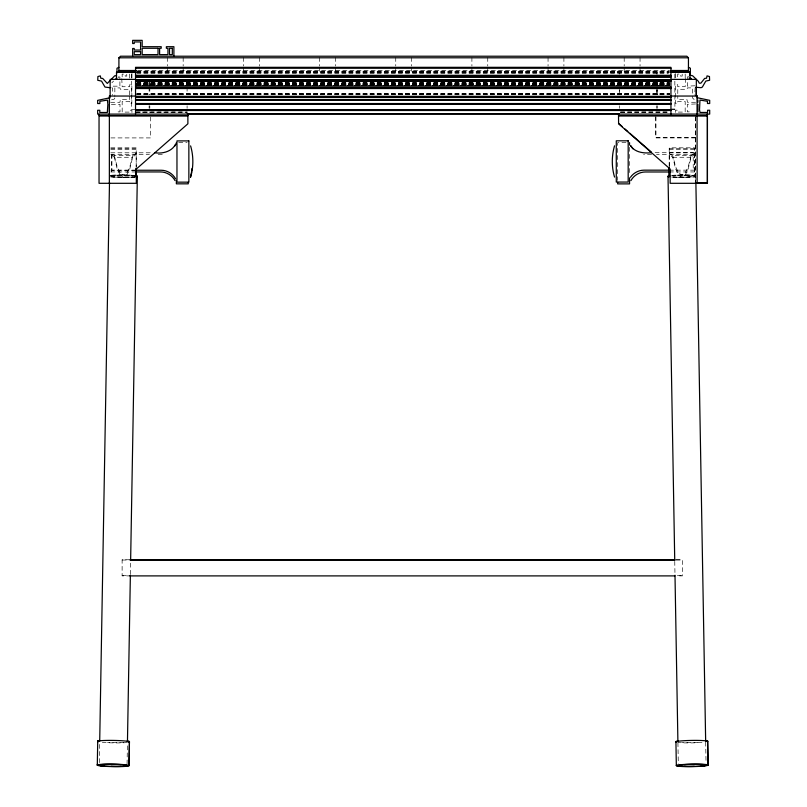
<?xml version="1.0" encoding="UTF-8"?>
<svg xmlns="http://www.w3.org/2000/svg" width="807" height="807" viewBox="0 0 807 807"><rect width="100%" height="100%" fill="white"/><g stroke="black" fill="none" stroke-linecap="round" stroke-linejoin="round"><path stroke-width="0.61" stroke-dasharray="4.04 3.03" d="M136.191 166.635L136.191 152.694L135.758 153.784L132.661 155.569L114.332 155.569L111.235 153.784L110.811 152.694M669.225 152.856L694.605 152.805L694.605 153.501M669.225 166.635L669.225 152.694L669.649 153.784L672.745 155.569L691.074 155.569L694.171 153.784L694.605 152.694L694.605 176.34A12.68 0.999 0 0 1 686.767 177.268A12.68 0.999 0 0 1 672.947 177.046M694.605 176.34L694.605 175.321L671.636 175.311M694.605 170.156L669.225 170.156M694.605 171.941L669.225 171.941M694.605 154.783L656.484 154.53M99.332 762.615L99.654 743.418M127.062 764.037L127.435 742.965M130.391 574.312L130.613 561.4M136.191 153.017L135.758 154.621L132.661 157.264L129.846 168.744L126.78 175.159L123.471 177.338A12.68 0.999 0 0 1 111.245 176.602M694.605 153.017L694.171 154.621L691.074 157.264L688.26 168.744L685.193 175.159L681.885 177.338L678.626 175.159L675.57 168.744L672.745 157.264L669.649 154.621L669.225 153.017M132.661 155.569L129.846 166.696L126.78 172.92L123.471 175.028A12.68 0.999 0 0 0 111.245 175.765M691.074 155.569L688.26 166.696L685.193 172.92L681.885 175.028L678.626 172.92L675.57 166.696L672.745 155.569M114.846 97.98L114.049 99.281L111.346 99.856M118.084 77.704L118.518 76.857L119.9 77.058L119.9 86.167L113.01 86.167L112.102 85.431M695.16 87.802L694.666 95.176M111.88 82.768L113.535 81.093M111.386 104.365L120.001 104.345L120.001 111.88L118.104 111.88M129.584 94.833L129.584 89.305L120.455 89.305L119.92 87.902L114.846 87.902L114.846 96.719M694.958 85.784L687.463 86.147L687.463 77.028L688.089 76.594L689.007 77.28M162.257 154.389L155.58 154.49M137.815 70.491L669.538 70.491M136.786 71.208L668.428 71.208M136.786 71.722L668.741 71.732M136.867 72.075L669.235 72.075M136.786 72.247L668.832 72.247M136.786 72.761L668.428 72.761M136.786 73.598L668.428 73.598M136.786 82.768L669.689 82.768M136.786 82.939L669.689 82.939M136.786 83.141L669.689 83.202M136.786 83.444L669.689 83.444M136.786 83.656L669.689 83.656M136.786 83.898L669.689 83.898M136.786 84.009L669.689 84.009M136.786 84.231L669.689 84.231M136.786 84.412L669.689 84.392M136.786 84.523L669.689 84.523M136.786 84.745L669.689 84.745M136.786 84.906L669.689 84.917M136.786 85.3L669.689 85.3M136.786 85.431L669.689 85.431M669.689 85.592L136.786 85.592L670.95 85.663M136.786 93.551L669.689 93.551M136.786 93.814L669.689 93.814M136.786 94.126L669.689 94.066M136.786 94.318L669.689 94.318M136.786 94.641L669.689 94.641M695.573 102.277L687.463 102.277L686.979 99.564L677.779 99.564L677.779 95.993M110.63 102.297L119.9 102.297L120.374 99.584L129.584 99.584L129.584 96.023M695.563 103.972L687.352 104.315L687.352 111.85L689.259 111.85M670.859 109.016L674.823 109.016M135.536 109.53L131.561 109.53L131.561 73.437M670.95 109.53L674.914 109.53L674.823 71.732M135.536 111.981L187.184 111.981M620.553 111.981L669.689 111.981M136.786 112.102L187.184 112.102M620.553 112.102L669.689 112.102M135.536 112.486L187.184 112.486M620.553 112.486L669.689 112.486M695.442 137.402L655.788 137.402L655.788 115.189M110.942 137.916L150.606 137.916L150.606 115.704M695.543 137.916L655.879 137.916L655.879 115.704M178.74 142.587L187.063 142.587M625.99 142.637L617.658 142.637L617.658 180.405M110.811 147.832L136.191 147.832L136.191 167.463M110.811 148.397L136.191 148.397M669.225 148.397L694.605 148.397M110.811 149.567L136.191 149.567M669.225 149.567L694.605 149.567M655.113 152.715L693.223 152.715L693.223 170.166M110.811 152.805L152.493 152.795M110.811 154.49L149.426 154.49M651.572 154.53L643.653 154.44M111.235 154.621L114.332 157.264L132.661 157.264M672.745 157.264L691.074 157.264M110.811 170.156L134.981 170.156M135.283 170.247L111.921 170.247L111.921 152.795M110.811 171.941L134.981 171.941M110.811 175.311L136.191 175.321M110.811 177.056L134.981 177.056M671.636 177.056L694.605 177.056L694.605 147.832L669.225 147.832L669.225 167.846M129.675 559.755L122.119 559.755L122.119 575.895L129.675 575.895M676.095 559.755L682.389 559.755L682.389 575.895L677.355 575.895M122.119 560.028L129.675 560.028M676.095 560.028L682.389 560.028M122.119 575.522L129.675 575.522M677.355 575.522L682.389 575.522M694.141 99.513L692.517 97.96L692.517 87.882L687.443 87.882L686.898 89.284L677.779 89.284L677.779 94.802M111.921 87.539L112.687 88.538L112.687 95.206M114.332 155.569L117.156 166.696L120.213 172.92L123.471 175.028A12.68 0.999 0 0 1 135.747 175.765M114.332 157.264L117.156 168.744L120.213 175.159L123.471 177.338A12.68 0.999 0 0 0 135.758 176.602M695.765 175.785L695.876 182.069M705.681 742.158L706.034 762.615M674.753 561.4L674.975 574.312M677.93 742.642L678.304 764.037M694.605 177.056L694.605 176.017A12.68 0.999 0 0 0 686.767 175.099A12.68 0.999 0 0 0 672.937 175.321M695.543 116.934L695.543 182.049M695.442 116.43L695.442 181.535M685.597 78.511L685.193 86.702L677.739 86.702L677.739 84.725L675.52 84.725L675.52 103.518L677.739 103.518L677.739 101.541L685.193 101.541L685.173 112.082L677.719 112.082L677.719 110.176L675.419 110.176L675.419 112.526M685.193 78.017L685.193 74.083L682.187 74.083L682.187 76.07L680.594 76.07L680.594 74.083L677.658 74.083L677.658 78.047M675.419 73.8L675.419 78.047M657.362 82.193L657.362 85.915M657.362 87.166L657.362 94.621M657.362 105.798L657.362 108.289M657.271 71.732L657.271 74.224M657.271 82.919L657.271 85.411M657.271 90.374L657.271 95.347M656.676 82.193L656.676 85.915M656.676 87.166L656.676 94.621M656.676 105.798L656.676 108.289M656.575 71.732L656.575 74.224M656.575 82.919L656.575 85.411M656.575 90.374L656.575 95.347M640.052 57.438L640.052 65.972M640.052 67.193L640.052 72.075M629.561 147.318L629.561 174.715M624.194 57.438L624.194 65.972M624.194 67.193L624.194 72.075M619.393 82.193L619.393 85.915M619.393 87.166L619.393 94.621M619.393 105.798L619.393 108.289M619.302 71.732L619.302 74.224M619.302 82.919L619.302 85.411M619.302 90.374L619.302 95.347M563.901 57.438L563.901 65.972M563.901 67.193L563.901 72.075M548.054 57.438L548.054 65.972M548.054 67.193L548.054 72.075M487.751 57.438L487.751 65.972M487.751 67.193L487.751 72.075M471.903 57.438L471.903 65.972M471.903 67.193L471.903 72.075M411.61 57.438L411.61 65.972M411.61 67.193L411.61 72.075M395.743 57.438L395.743 65.972M395.743 67.193L395.743 72.075M335.46 57.438L335.46 65.972M335.46 67.193L335.46 72.075M319.602 57.438L319.602 65.972M319.602 67.193L319.602 72.075M259.319 57.438L259.319 65.972M259.319 67.193L259.319 72.075M243.452 57.438L243.452 65.972M243.452 67.193L243.452 72.075M187.093 82.193L187.093 85.915M187.093 87.166L187.093 94.621M187.093 105.798L187.093 108.289M183.169 57.438L183.169 65.972M183.169 67.193L183.169 72.075M167.301 57.438L167.301 65.972M167.301 67.193L167.301 72.075M149.809 82.193L149.809 85.915M149.809 87.166L149.809 94.621M149.809 105.798L149.809 108.289M149.113 82.193L149.113 85.915M149.113 87.166L149.113 94.621M149.113 105.798L149.113 108.289M131.934 73.83L131.934 78.077M131.934 112.556L131.934 110.206L129.634 110.206L129.634 112.102L122.18 112.102L122.16 101.561L129.624 101.561L129.624 103.548L131.844 103.548L131.844 84.745L129.624 84.745L129.624 86.732L122.16 86.732L121.766 78.541M129.695 78.077L129.695 74.113L126.76 74.113L126.76 76.09L125.176 76.09L125.176 74.113L122.16 74.113L122.16 78.047M111.316 154.49L111.316 171.941M697.853 742.379A15.868 1.241 -1 0 1 681.592 742.47M672.08 175.422A13.88 1.089 -1 0 1 691.7 175.079A13.88 1.089 -1 0 1 691.7 176.622A13.88 1.089 -1 0 1 672.08 176.965M123.774 742.47A15.868 1.241 1 0 1 107.513 742.379M135.495 176.773A13.88 1.089 1 0 1 121.665 177.066A13.88 1.089 1 0 1 110.065 176.067M111.457 175.27A13.88 1.089 1 0 1 135.495 175.684M701.989 742.43A15.868 1.241 -1 0 1 678.051 742.521M672.08 175.744A13.88 1.089 -1 0 1 691.7 175.401A13.88 1.089 -1 0 1 691.7 176.945A13.88 1.089 -1 0 1 672.08 177.288M127.314 742.521A15.868 1.241 1 0 1 102.358 742.339M135.495 177.096A13.88 1.089 1 0 1 111.457 176.683M110.065 175.825A13.88 1.089 1 0 1 121.665 175.23A13.88 1.089 1 0 1 135.495 176.007"/><path stroke-width="1.21" d="M136.191 175.321L136.191 176.34L136.191 168.29M669.225 175.311L669.215 176.34L669.225 168.29M97.304 765.097L97.718 741.058M99.705 741.219L109.49 182.392M127.456 741.704L130.371 575.24M130.633 560.462L137.351 176.259M129.019 765.329L129.443 741.613M129.019 765.651L129.443 741.936M191.804 170.237L191.995 168.492M191.552 171.982L190.472 177.157M190.603 177.167C193.589 167.029 193.589 156.023 190.603 145.885M614.541 145.805C611.555 155.933 611.555 166.938 614.541 177.076M175.008 145.855L175.775 144.261M175.613 144.171C171.82 151.666 162.701 153.855 154.954 152.795M630.913 180.617C633.717 175.381 639.487 171.952 645.429 171.982L670.012 171.982M675.419 72.741L675.792 72.227M630.459 177.278C633.485 172.89 638.71 170.146 644.047 170.166L669.86 170.166M119.507 72.247L118.911 71.722L118.911 57.801L120.505 56.218L686.858 56.218L688.442 57.801L688.442 71.692L687.846 72.227M115.996 78.582L116.833 78.36M110.246 97.708L97.657 100.361L97.657 103.538L99.876 103.538L99.876 101.319L107.402 100.098L107.845 104.214L107.321 112.486L99.786 112.486L99.786 110.266L97.657 110.266L97.657 114.12L709.696 114.09L709.696 110.236L707.578 110.236L707.578 112.455L700.042 112.455L699.508 109.883L699.962 100.068L707.477 101.289L707.477 103.508L709.696 103.508L709.696 100.34L697.107 97.687M118.911 57.801L688.442 57.801M688.442 67.294L690.378 68.212L690.378 75.273L692.648 75.777L698.398 81.356L699.215 83.182L700.89 83.161L704.662 78.4L706.539 78.218L707.043 75.868L709.464 76.534L709.605 80.256L705.812 81.083L702.362 87.065L701.091 87.681L695.947 87.277M118.911 67.324L116.975 68.242L116.975 72.943M135.536 68.242L670.95 68.242M136.554 70.491L118.911 70.491L120.505 72.075L135.606 72.075M670.799 70.491L688.442 70.491L686.858 72.075L670.496 72.075M669.961 71.732L674.823 71.732M136.433 72.247L116.49 72.247L116.49 79.389M670.052 72.247L689.985 72.247L689.985 79.389M135.536 75.303L670.95 75.303M116.591 75.797L114.705 75.797L107.301 83.444L102.691 78.43L100.825 78.249L100.32 75.888L97.889 76.564L97.748 80.286L101.551 81.114L105.001 87.085L110.075 87.711M135.536 75.797L670.95 75.797M135.536 75.888L670.95 75.888M135.536 76.08L670.95 76.08M135.536 76.564L670.95 76.564M135.536 77.2L670.95 77.2M688.986 78.874L691.407 78.874M135.536 79.389L110.145 79.389L110.145 96.043M670.95 79.389L696.33 79.389L696.33 96.043M135.536 79.903L670.95 79.903M135.536 80.286L670.95 80.286M135.536 80.579L670.95 80.579M135.536 80.75L670.95 80.75M135.536 81.114L670.95 81.114M135.536 87.085L670.95 87.085M135.536 87.317L670.95 87.317M135.536 88.538L670.95 88.538M135.536 96.043L109.359 96.043L109.359 183.3M670.95 96.043L697.127 96.043M135.536 96.315L670.95 96.315M135.536 96.618L670.95 96.618M135.536 97.143L670.95 97.143M135.536 97.506L670.95 97.506M135.536 99.765L670.95 99.765M135.536 100.361L670.95 100.361M135.536 103.538L670.95 103.538M135.536 103.669L670.95 103.669M135.536 104.214L670.95 104.214M135.536 109.913L670.95 109.913M135.536 110.266L670.95 110.266M135.536 110.498L670.95 110.498M187.184 113.636L619.302 113.636M651.42 152.715C643.925 153.542 634.917 152.513 630.459 145.593M136.514 170.247L161.097 170.247C167.039 170.216 172.809 173.646 175.613 178.882M135.899 171.941L160.492 171.941C166.434 171.901 172.204 175.331 175.008 180.566M695.442 182.785L707.346 182.785L707.346 113.646M130.936 559.755L674.834 559.755M130.936 560.028L674.834 560.028M129.675 575.895L674.834 575.895M689.844 78.097L691.357 78.561M618.505 123.3L622.258 126.588M625.072 129.049L627.876 131.521M629.753 133.165L651.32 152.069M632.92 148.811L630.913 145.906M131.561 72.247L131.934 72.761M707.648 741.058L708.062 764.774M707.648 741.381L708.062 765.097A15.868 1.241 -1 0 1 684.275 766.589A15.868 1.241 -1 0 1 684.275 764.441A15.868 1.241 -1 0 1 708.062 765.097M695.876 182.392L705.661 741.219M668.014 176.259L674.733 560.462M674.995 575.24L677.9 741.704M675.923 741.613L676.337 765.651M707.436 114.16L707.436 183.3L670.153 183.3L670.153 169.026L618.596 123.804L618.505 113.646M697.884 100.139L697.884 102.277M697.964 104.335L697.964 111.951M697.036 95.529L697.127 183.3M696.239 87.206L696.239 95.529M689.894 71.732L689.894 75.303M670.95 114.16L670.95 67.324L135.536 67.324L135.536 114.16M669.225 167.463L669.225 176.864M629.561 142.637L629.561 145.068M629.561 177.843L629.561 183.885L617.658 183.885L617.658 182.311M188.253 182.261L188.253 183.835L176.36 183.835L176.36 180.354M187.88 114.16L187.88 123.804L136.322 169.026L136.322 183.3L99.039 183.3L99.039 114.16M176.36 142.587L176.36 143.475M173.898 56.218L173.898 46.695L166.363 46.695L166.363 48.279L167.947 48.279L167.947 54.624L159.615 54.624L159.615 48.279L161.208 48.279L161.208 46.695L142.173 46.695L142.173 40.35L132.651 40.35L132.651 43.528L134.234 43.528L134.234 41.934L140.579 41.934L140.579 50.064L134.234 50.064L134.234 48.481L132.651 48.481L132.651 56.218M136.191 168.471L136.191 176.864M109.47 100.169L109.47 102.297M109.399 104.365L109.399 111.981M707.527 764.461A15.868 1.241 -1 0 1 707.527 765.107M705.943 765.439A15.868 1.241 -1 0 1 701.293 765.914M694.272 766.257A15.868 1.241 -1 0 1 684.275 766.267M678.465 765.914A15.868 1.241 -1 0 1 676.881 764.996M705.52 740.473A15.868 1.241 -1 0 1 707.114 741.391M676.468 741.926A15.868 1.241 -1 0 1 678.051 740.947M704.218 765.389A13.88 1.089 -1 0 1 702.019 765.651M668.478 176.541A13.88 1.089 -1 0 1 668.478 175.976M128.484 764.996A15.868 1.241 1 0 1 126.901 765.914M121.09 766.267A15.868 1.241 1 0 1 111.094 766.257M104.063 765.914A15.868 1.241 1 0 1 99.422 765.439M97.839 765.107A15.868 1.241 1 0 1 97.839 764.461M98.252 741.391A15.868 1.241 1 0 1 99.836 740.473M127.314 740.947A15.868 1.241 1 0 1 128.898 741.926M136.877 175.976A13.88 1.089 1 0 1 136.877 176.541M103.346 765.651A13.88 1.089 1 0 1 101.147 765.389M676.468 742.248A15.868 1.241 -1 0 1 691.791 740.412A15.868 1.241 -1 0 1 707.114 741.714M668.478 176.864A13.88 1.089 -1 0 1 669.871 176.007M98.252 741.714A15.868 1.241 1 0 1 113.575 740.412A15.868 1.241 1 0 1 128.898 742.248M136.877 176.299A13.88 1.089 1 0 1 136.877 176.864M158.031 48.279L142.173 48.279L142.173 54.624L158.031 54.624L158.031 48.279M172.315 48.279L169.531 48.279L169.531 54.624L172.315 54.624L172.315 48.279M140.579 51.658L134.234 51.658L134.234 54.624L140.579 54.624L140.579 51.658M670.95 87.711L135.536 87.711L670.95 87.822M187.88 115.704L99.039 115.704L187.88 115.744M707.436 115.704L618.596 115.704L707.436 115.744M188.858 140.902L176.965 140.902L176.965 182.15L188.858 182.15L188.858 140.902M628.179 140.811L616.276 140.811L616.276 182.059L628.179 182.059L628.179 140.811M685.264 766.438A13.88 1.089 -1 0 0 706.085 765.137A13.88 1.089 -1 0 0 685.264 764.552A13.88 1.089 -1 0 0 685.264 766.438M101.944 766.065A15.868 1.241 1 0 0 128.484 765.964A15.868 1.241 1 0 0 109.056 764.098A15.868 1.241 1 0 0 101.944 766.065M103.346 765.974A13.88 1.089 1 0 0 126.568 765.893A13.88 1.089 1 0 0 109.57 764.259A13.88 1.089 1 0 0 103.346 765.974"/></g></svg>
